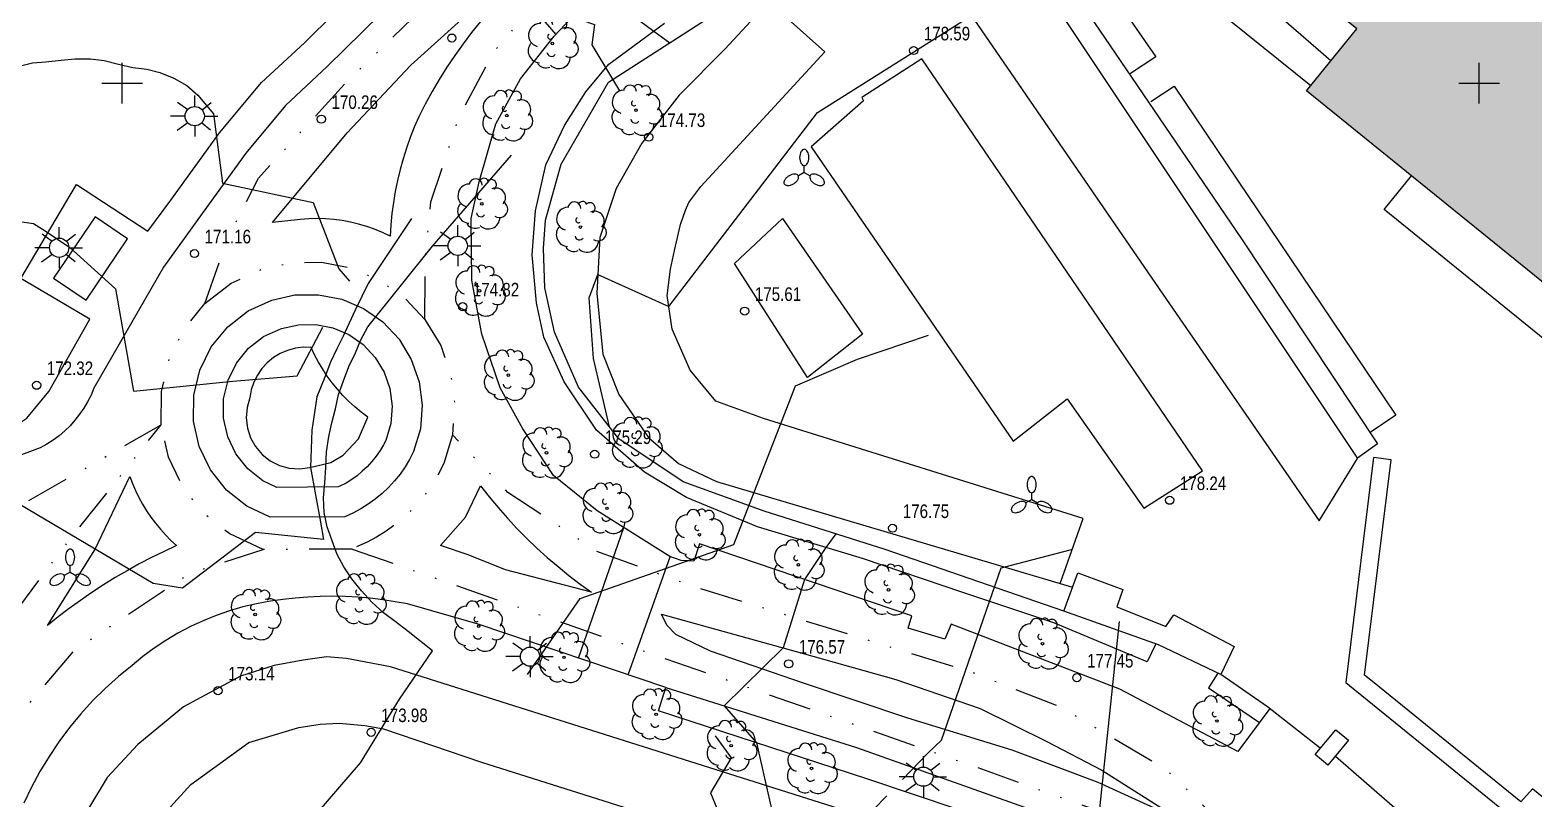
# Model space of a CAD drawing. Header units: metres. Extents: x 523256 to 524015, y 4669220 to 4669814.
# Drawn here: x 523693.2 to 523804, y 4669347.3 to 4669403.9 of the extents above; entities that cross this region are included whole.
import ezdxf

# ---------------------------------------------------------------- set-up
doc = ezdxf.new("R2010")
doc.units = ezdxf.units.M
doc.header["$MEASUREMENT"] = 0
doc.linetypes.add('MORSE_D', pattern=[31.75, 12.7, -6.35, 0, -6.35, 0, -6.35])
for name, color, linetype in [('031006 Cota terreno', 9, 'Continuous'), ('032011 Curva cada 1 m', 40, 'Continuous'), ('032015 Curva cada 5 m', 34, 'Continuous'), ('033006 Texto cota terreno', 9, 'Continuous'), ('052004 Porche Tejavana', 7, 'Continuous'), ('052016 Cobertizo', 7, 'Continuous'), ('052027 Edificacion por pie_alero', 2, 'Continuous'), ('072004 Bordillo Acera', 1, 'Continuous'), ('072027 Pavimento', 9, 'Continuous'), ('082001 Valla Alambrada', 7, 'ALAMBRADA'), ('082002 Muro Tapia', 6, 'Continuous'), ('082003 Puerta', 7, 'Continuous'), ('101001 Arbol', 3, 'Continuous'), ('141002 Farola pie', 7, 'Continuous'), ('141005 Farola multiple', 7, 'Continuous'), ('192006 Paso cebra', 9, 'Continuous'), ('192008 Linea blanca', 9, 'Continuous'), ('192009 Grandes aparcamientos', 9, 'Continuous'), ('202001 Eje Calle', 254, 'MORSE_D'), ('990001 Sombreados', 7, 'Continuous'), ('992007 Cuadricula', 7, 'Continuous')]:
    doc.layers.add(name, color=color, linetype=linetype)
doc.styles.get("Standard").update_dxf_attribs({"font": 'arial.ttf'})
doc.linetypes.add('ALAMBRADA', pattern='A,3,[131,GEOGRAMA.SHX,S=0.5,R=0,X=0,Y=0],3', length=6)

# ---------------------------------------------------------------- blocks, each defined once
blk = doc.blocks.new('COTAP')
at = {"color": 0}
blk.add_circle((0, 0), 0.3, dxfattribs=at)
blk = doc.blocks.new('ARBOL')
at = {"color": 0}
blk.add_circle((0, 0), 0.0939, dxfattribs=at)
for centre, radius, start, end in [((-0.9, 0.61), 0.852, 92.28, 254.58), ((-0.45, 1.37), 0.48, 359.2878, 173.6078), ((0.16, 1.55), 0.336, 23.1565, 160.4665), ((0.7, 1.41), 0.384, 301.578, 139.328), ((1.05, 0.46), 0.708, 319.8556, 114.7656), ((-0.15, 0.51), 0.192, 119.14, 310.56), ((1.31, -0.4), 0.612, 235.5275, 62.0275), ((-0.89, -0.54), 0.888, 142.64, 266.54), ((-0.06, -0.61), 0.336, 189.64, 323.88), ((0.48, -1), 0.852, 224.67, 0.24), ((-0.48, -1.08), 0.72, 213.78, 295.32)]:
    blk.add_arc(centre, radius, start, end, dxfattribs=at)
blk = doc.blocks.new('FAROLAM')
at = {"color": 0}
for q in [(0, 0.5), (0.43, -0.25), (-0.43, -0.25)]:
    blk.add_line((0, 0), q, dxfattribs=at)
for points in [[(0, 0.5, 0.159986), (0.12, 0.54, 0.106322), (0.24, 0.68, 0.071006), (0.31, 0.86, 0.057309), (0.34, 1.1, 0.057309), (0.31, 1.34, 0.071006), (0.24, 1.52, 0.106322), (0.12, 1.66, 0.159986), (0, 1.7, 0.159986), (-0.12, 1.66, 0.106322), (-0.24, 1.52, 0.071006), (-0.31, 1.34, 0.057309), (-0.34, 1.1, 0.057309), (-0.31, 0.86, 0.071006), (-0.24, 0.68, 0.106322), (-0.12, 0.54, 0.159986)], [(-0.43, -0.25, 0.159986), (-0.52, -0.17, 0.106322), (-0.7, -0.13, 0.071006), (-0.9, -0.16, 0.057309), (-1.12, -0.26, 0.057309), (-1.31, -0.4, 0.071006), (-1.44, -0.55, 0.106322), (-1.5, -0.73, 0.159986), (-1.47, -0.85, 0.159986), (-1.38, -0.93, 0.106322), (-1.2, -0.97, 0.071006), (-1.01, -0.94, 0.057309), (-0.78, -0.84, 0.057309), (-0.59, -0.7, 0.071006), (-0.47, -0.54, 0.106322), (-0.41, -0.37, 0.159986)], [(0.43, -0.25, 0.159986), (0.41, -0.37, 0.106322), (0.47, -0.54, 0.071006), (0.59, -0.7, 0.057309), (0.78, -0.84, 0.057309), (1.01, -0.94, 0.071006), (1.2, -0.97, 0.106322), (1.38, -0.93, 0.159986), (1.47, -0.85, 0.159986), (1.5, -0.73, 0.106322), (1.44, -0.55, 0.071006), (1.31, -0.4, 0.057309), (1.12, -0.26, 0.057309), (0.9, -0.16, 0.071006), (0.7, -0.13, 0.106322), (0.52, -0.17, 0.159986)]]:
    blk.add_lwpolyline(points, format="xyb", close=True, dxfattribs=at)
blk = doc.blocks.new('FAROLA')
at = {"color": 0}
for p, q in [((0, 0.71), (0, 1.51)), ((-0.71, 0), (-1.79, 0)), ((-1.26, 1.02), (-0.51, 0.49)), ((1.21, 0.98), (0.55, 0.45)), ((0.71, 0), (1.71, 0)), ((-1.3, -1.04), (-0.51, -0.48)), ((0, -0.71), (0, -1.51)), ((1.17, -1.04), (0.51, -0.49))]:
    blk.add_line(p, q, dxfattribs=at)
blk.add_circle((0, 0), 0.71, dxfattribs=at)

msp = doc.modelspace()

# ---------------------------------------------------------------- hatches: boundary and pattern name
at = {"layer": '990001 Sombreados', "true_color": 0xafafaf}
msp.add_hatch(color=253, dxfattribs=at).paths.add_polyline_path([(523838.31849, 4669462.46038), (523936.24849, 4669383.15038), (523885.20849, 4669320.13038), (523787.27849, 4669399.44038), (523790.97849, 4669404.01038), (523783.39849, 4669410.15038), (523827.54849, 4669464.65038), (523835.11849, 4669458.51038)], flags=0)

# ---------------------------------------------------------------- linework, layer by layer
at = {"layer": '032011 Curva cada 1 m'}
for points, elevation in [([(523721.59, 4669418.4), (523722.04, 4669418.4), (523723.1, 4669418.25), (523726.53, 4669415.95), (523725.38, 4669411.95), (523729.99, 4669405.97), (523734.81, 4669404.31), (523734.61, 4669402.82), (523735.99, 4669400.54), (523736.65, 4669399.43)], 169), ([(523689.81, 4669400.14), (523690.26, 4669400.4), (523691.38, 4669400.84), (523692.31, 4669401.22), (523693.39, 4669401.5), (523694.39, 4669401.57), (523695.52, 4669401.69), (523696.52, 4669401.79), (523697.67, 4669401.78), (523698.67, 4669401.66), (523699.73, 4669401.39), (523700.79, 4669401.16), (523701.81, 4669401.03), (523702.78, 4669400.78), (523703.8, 4669400.37), (523704.76, 4669399.82), (523705.59, 4669399.12), (523706.73, 4669397.74), (523707.4, 4669392.63), (523714.08, 4669391.2), (523715.98, 4669386.33), (523716.75, 4669385.41)], 171), ([(523714.38, 4669346.23), (523717.57, 4669349.93), (523720.43, 4669354.63), (523722.87, 4669358.2), (523721.08, 4669359.61), (523720.13, 4669360.36), (523719.27, 4669361), (523718.4, 4669361.77), (523717.64, 4669362.62), (523716.92, 4669363.48), (523716.34, 4669364.38), (523715.85, 4669365.29), (523715.48, 4669366.29), (523715.11, 4669367.31), (523714.89, 4669368.37), (523714.85, 4669369.47), (523714.94, 4669370.57), (523715, 4669371.69), (523715.06, 4669372.85), (523715.24, 4669373.97), (523715.46, 4669374.97), (523715.73, 4669376.02), (523715.95, 4669377.06), (523716.32, 4669378.08), (523716.71, 4669379.13), (523717.19, 4669380.13), (523717.59, 4669381.09), (523718.1, 4669382.05), (523722.88, 4669387.99), (523728.68, 4669394.7)], 174), ([(523721.32, 4669390.02), (523718.12, 4669385.25), (523717.66, 4669384.28), (523717.15, 4669383.24), (523716.72, 4669382.32), (523716.3, 4669381.36), (523715.82, 4669380.44), (523715.36, 4669379.45), (523714.95, 4669378.35), (523714.34, 4669376.89), (523713.97, 4669374.45), (523713.87, 4669371.69), (523714.61, 4669367.67), (523714.84, 4669366.38), (523709.84, 4669366.91), (523704.45, 4669362.81), (523702.28, 4669363.14), (523692.42, 4669368.98)], 173), ([(523692.45, 4669389.8), (523693.46, 4669389.66), (523694.33, 4669389.13), (523696.15, 4669387.9), (523699.52, 4669384.86), (523700.84, 4669377.32), (523708.17, 4669378.04), (523712.89, 4669378.44), (523714.8, 4669382.04)], 172), ([(523729.86, 4669356.44), (523733.76, 4669362.04), (523745.07, 4669366.03), (523749.62, 4669377.7), (523754.19, 4669379.66), (523759.43, 4669381.43)], 176), ([(523757.51, 4669348.72), (523759.38, 4669350.66), (523760.38, 4669351.61), (523764.77, 4669364.3), (523769.95, 4669365.66)], 177), ([(523745.50588, 4669285), (523747.04, 4669286.6), (523747.83, 4669288.03), (523752.74, 4669299.37), (523756.57, 4669303.17), (523757.41, 4669306.06), (523756.41, 4669313.89), (523759.78, 4669317.9), (523759.31, 4669327.07), (523759.7, 4669329.3), (523769.16, 4669340.26), (523771.91, 4669345.39), (523773.49, 4669360.35)], 178), ([(523743.7, 4669351.92), (523744.88, 4669350.32), (523743.36, 4669347.73), (523745.75, 4669341.89), (523745.16, 4669336.02), (523738.92, 4669336.23), (523739.02, 4669328.5), (523733.25, 4669321.18), (523733.78, 4669315.71), (523731.1, 4669308.84), (523730.73, 4669306.46), (523723.29, 4669298.76), (523719.09, 4669294.9), (523718.22, 4669294.88), (523717.52, 4669292.44), (523718.81, 4669285.62), (523718.91442, 4669285)], 176), ([(523756.35, 4669347.51), (523755.35, 4669346.47), (523752.79, 4669344.59), (523754.55, 4669337.44), (523753.66, 4669332.76), (523748.33, 4669332.69), (523749.51, 4669324.4), (523743.29, 4669319.01), (523744.72, 4669309.03), (523743.98, 4669306.69), (523739.45, 4669298.41), (523736.21, 4669293.85), (523735.67, 4669292.63), (523735.26, 4669289.83), (523736.62, 4669288.76), (523735.56, 4669286.33), (523735.21205, 4669285)], 177)]:
    msp.add_lwpolyline(points, dxfattribs=dict(at, elevation=elevation))
at = {"layer": '032015 Curva cada 5 m'}
for points, elevation in [([(523729.90849, 4669425.32038), (523730.01849, 4669425.29038), (523730.55849, 4669424.62038), (523733.08849, 4669421.66038), (523732.38849, 4669415.64038), (523735.59849, 4669412.58038), (523736.95849, 4669408.46038), (523735.23849, 4669406.76038), (523739.18849, 4669403.84038), (523740.35849, 4669402.98038)], 170), ([(523735.91849, 4669374.69038), (523734.72849, 4669379.72038), (523734.40849, 4669384.20038), (523735.04849, 4669385.90038), (523740.28849, 4669383.54038), (523751.22849, 4669397.85038), (523762.57849, 4669404.98038), (523767.54849, 4669407.56038)], 175), ([(523752.59849, 4669366.80038), (523751.85849, 4669365.80038), (523750.27849, 4669363.45038), (523748.71849, 4669358.40038), (523744.35849, 4669354.14038), (523746.73849, 4669351.41038), (523748.65849, 4669342.97038), (523739.95849, 4669337.29038), (523732.01849, 4669331.36038), (523728.28849, 4669329.59038), (523720.34849, 4669323.73038), (523713.49849, 4669324.67038), (523712.56849, 4669318.19038), (523713.90849, 4669312.97038), (523713.97849, 4669308.41038)], 175)]:
    msp.add_lwpolyline(points, dxfattribs=dict(at, elevation=elevation))
at = {"layer": '052004 Porche Tejavana', "flags": 128}
for points in [[(523825.05849, 4669368.85038), (523823.03849, 4669366.35038), (523792.98849, 4669390.69038), (523795.00849, 4669393.18038)], [(523780.94849, 4669356.45038), (523776.36849, 4669358.63038), (523769.38849, 4669361.11038), (523770.41849, 4669363.93038), (523773.72849, 4669362.70038), (523773.29849, 4669361.42038), (523776.90849, 4669359.99038), (523777.49849, 4669360.85038), (523781.92849, 4669358.50038), (523780.94849, 4669356.45038)], [(523787.89849, 4669350.55038), (523789.42849, 4669352.38038), (523790.36849, 4669351.60038), (523788.84849, 4669349.76038), (523787.89849, 4669350.55038)]]:
    msp.add_lwpolyline(points, dxfattribs=at)
at = {"layer": '052016 Cobertizo', "flags": 128}
msp.add_lwpolyline([(523698.00849, 4669390.15038), (523694.94849, 4669385.63038), (523697.34849, 4669384.01038), (523700.40849, 4669388.53038), (523698.00849, 4669390.15038)], dxfattribs=at)
at = {"layer": '052027 Edificacion por pie_alero', "flags": 128}
msp.add_lwpolyline([(523838.31849, 4669462.46038), (523936.24849, 4669383.15038), (523885.20849, 4669320.13038), (523787.27849, 4669399.44038), (523790.97849, 4669404.01038), (523783.39849, 4669410.15038), (523827.54849, 4669464.65038), (523835.11849, 4669458.51038), (523838.31849, 4669462.46038)], dxfattribs=at)
at = {"layer": '072004 Bordillo Acera', "flags": 128}
for points in [[(523721.68849, 4669407.71038), (523715.11849, 4669401.22038), (523712.04849, 4669398.36038), (523709.10849, 4669394.84038), (523705.57849, 4669389.95038), (523703.04849, 4669386.45038), (523697.91849, 4669377.53038), (523697.70849, 4669377.02038), (523697.45849, 4669376.53038), (523697.17849, 4669376.06038), (523696.86849, 4669375.61038), (523696.52849, 4669375.18038), (523696.16849, 4669374.77038), (523695.76849, 4669374.39038), (523695.35849, 4669374.03038), (523694.90849, 4669373.70038), (523694.44849, 4669373.41038), (523693.96849, 4669373.14038), (523685.33849, 4669369.92038)], [(523784.57849, 4669353.94038), (523782.20849, 4669350.77038), (523773.51849, 4669355.36038), (523761.08849, 4669360.16038), (523760.61849, 4669359.04038), (523757.92849, 4669359.87038), (523758.19849, 4669360.77038), (523742.54849, 4669366.07038), (523742.13849, 4669364.79038), (523741.18849, 4669364.85038), (523740.34849, 4669365.13038), (523735.00849, 4669368.50038), (523731.78849, 4669371.11038), (523729.52849, 4669374.53038), (523727.84849, 4669377.56038), (523726.50849, 4669381.52038), (523725.77849, 4669385.48038), (523725.71849, 4669390.04038), (523726.30849, 4669392.72038), (523727.53849, 4669397.01038), (523729.34849, 4669400.31038), (523731.83849, 4669403.46038), (523734.24849, 4669406.02038)], [(523776.15849, 4669358.70038), (523775.51849, 4669357.38038), (523768.64849, 4669360.24038), (523761.95849, 4669362.48038), (523754.55849, 4669364.99038), (523746.81849, 4669367.32038), (523741.58849, 4669369.49038), (523738.48849, 4669371.36038), (523734.94849, 4669374.45038), (523732.56849, 4669377.99038), (523731.06849, 4669381.28038), (523730.52849, 4669383.83038), (523730.21849, 4669387.35038), (523730.44849, 4669390.60038), (523731.21849, 4669393.98038), (523732.58849, 4669396.87038), (523734.17849, 4669399.35038), (523735.86849, 4669401.40038), (523739.96849, 4669404.41038)], [(523711.39849, 4669370.23038), (523710.35849, 4669370.72038), (523709.25849, 4669371.59038), (523708.37849, 4669372.69038), (523707.77849, 4669373.96038), (523707.46849, 4669375.33038), (523707.47849, 4669376.74038), (523707.80849, 4669378.12038), (523708.42849, 4669379.38038), (523709.31849, 4669380.47038), (523710.42849, 4669381.33038), (523711.73849, 4669381.92038), (523712.98849, 4669382.21038), (523714.26849, 4669382.22038), (523715.53849, 4669381.98038), (523716.70849, 4669381.48038), (523717.76849, 4669380.74038), (523718.64849, 4669379.80038), (523719.31849, 4669378.71038), (523719.73849, 4669377.50038), (523719.90849, 4669376.22038), (523719.80849, 4669374.94038), (523719.42849, 4669373.68038), (523719.26849, 4669373.36038), (523719.00849, 4669372.94038), (523718.71849, 4669372.52038), (523718.40849, 4669372.14038), (523718.05849, 4669371.75038), (523717.69849, 4669371.41038), (523717.31849, 4669371.09038), (523716.91849, 4669370.81038), (523716.49849, 4669370.55038), (523716.03849, 4669370.31038), (523715.92849, 4669370.26038), (523711.39849, 4669370.23038)], [(523761.59849, 4669346.50038), (523754.86849, 4669348.77038), (523739.51849, 4669353.76038), (523740.06849, 4669355.48038), (523726.22849, 4669360.15038), (523721.02849, 4669361.64038), (523720.11849, 4669361.81038), (523719.20849, 4669361.95038), (523718.28849, 4669362.06038), (523717.36849, 4669362.14038), (523716.44849, 4669362.19038), (523715.51849, 4669362.21038), (523714.59849, 4669362.19038), (523713.67849, 4669362.15038), (523712.75849, 4669362.08038), (523711.83849, 4669361.97038), (523710.92849, 4669361.84038), (523709.90849, 4669361.66038), (523708.89849, 4669361.42038), (523707.90849, 4669361.13038), (523706.92849, 4669360.80038), (523705.96849, 4669360.41038), (523705.02849, 4669359.97038), (523704.11849, 4669359.49038), (523703.22849, 4669358.96038), (523702.36849, 4669358.39038), (523701.53849, 4669357.77038), (523700.73849, 4669357.11038), (523699.72849, 4669356.29038), (523698.75849, 4669355.42038), (523697.82849, 4669354.50038), (523696.94849, 4669353.54038), (523696.11849, 4669352.54038), (523695.33849, 4669351.49038), (523694.61849, 4669350.41038), (523693.93849, 4669349.29038), (523693.32849, 4669348.15038), (523692.76849, 4669346.97038)], [(523780.74849, 4669356.55038), (523780.03849, 4669355.47038), (523783.79849, 4669352.90038)]]:
    msp.add_lwpolyline(points, dxfattribs=at)
at = {"layer": '072027 Pavimento', "flags": 128}
for points in [[(523789.06849, 4669401.65038), (523779.51849, 4669409.94038), (523791.34849, 4669424.55038), (523813.90849, 4669450.72038), (523825.92849, 4669465.36038), (523826.66849, 4669465.82038), (523827.21849, 4669465.95038), (523827.72849, 4669465.78038), (523835.72849, 4669459.26038)], [(523766.53849, 4669409.08038), (523767.90849, 4669409.95038), (523773.17849, 4669402.21038), (523782.47849, 4669388.54038), (523792.50849, 4669373.43038), (523791.01849, 4669372.37038)], [(523748.31849, 4669407.94038), (523747.25849, 4669405.57038), (523744.43849, 4669402.52038), (523741.04849, 4669399.12038), (523738.29849, 4669395.58038), (523736.40849, 4669392.23038), (523735.20849, 4669388.62038), (523734.96849, 4669384.54038), (523735.42849, 4669380.05038), (523736.60849, 4669377.08038), (523738.77849, 4669373.91038), (523740.98849, 4669371.98038), (523743.78849, 4669370.66038), (523770.03849, 4669362.88038)]]:
    msp.add_lwpolyline(points, dxfattribs=at)
at = {"layer": '082001 Valla Alambrada', "flags": 128}
for points in [[(523650.68849, 4669417.89038), (523653.51849, 4669404.67038), (523656.77849, 4669391.36038), (523658.86849, 4669384.55038), (523659.17849, 4669383.69038), (523659.53849, 4669382.82038), (523659.91849, 4669382.00038), (523660.35849, 4669381.18038), (523660.82849, 4669380.38038), (523661.32849, 4669379.60038), (523661.86849, 4669378.85038), (523662.43849, 4669378.13038), (523663.05849, 4669377.44038), (523663.69849, 4669376.76038), (523664.36849, 4669376.12038), (523665.12849, 4669375.44038), (523665.89849, 4669374.81038), (523666.68849, 4669374.23038), (523667.51849, 4669373.68038), (523668.37849, 4669373.17038), (523669.25849, 4669372.69038), (523670.15849, 4669372.28038), (523671.07849, 4669371.90038), (523672.01849, 4669371.56038), (523672.95849, 4669371.27038), (523673.93849, 4669371.03038), (523674.66849, 4669370.87038), (523675.40849, 4669370.76038), (523676.15849, 4669370.66038), (523676.93849, 4669370.60038), (523677.28849, 4669370.58038), (523679.26849, 4669370.55038), (523683.84849, 4669371.60038), (523689.28849, 4669373.50038), (523692.16849, 4669374.78038), (523692.97849, 4669375.32038), (523694.59849, 4669377.30038), (523697.62849, 4669382.62038), (523692.52849, 4669385.60038), (523696.64849, 4669392.54038), (523701.88849, 4669389.09038), (523703.59849, 4669391.38038), (523707.17849, 4669396.34038), (523710.26849, 4669400.04038), (523713.42849, 4669402.98038), (523720.06849, 4669409.55038), (523728.79849, 4669416.38038), (523730.28849, 4669422.87038), (523742.60849, 4669429.93038), (523752.47849, 4669435.65038), (523759.80849, 4669440.93038), (523767.73849, 4669447.22038), (523776.40849, 4669455.14038), (523784.29849, 4669463.55038), (523790.93849, 4669471.49038), (523797.34849, 4669480.77038), (523803.67849, 4669481.99038), (523810.25849, 4669493.44038), (523814.81849, 4669502.51038), (523817.95849, 4669510.01038), (523820.84849, 4669517.37038), (523823.70849, 4669526.14038), (523820.60849, 4669531.38038), (523826.30849, 4669559.21038), (523832.33849, 4669587.50038), (523837.76849, 4669613.24038), (523841.68849, 4669632.04038), (523847.39849, 4669659.46038), (523853.50849, 4669688.67038), (523858.24849, 4669710.38038), (523864.01849, 4669738.83038), (523867.98849, 4669757.62038), (523872.98849, 4669781.42038), (523876.22823, 4669797.00038)], [(523769.38849, 4669361.11038), (523756.21849, 4669365.66038), (523747.29849, 4669368.47038), (523741.33849, 4669370.63038), (523736.59849, 4669373.81038), (523733.63849, 4669377.60038), (523731.86849, 4669381.67038), (523731.13849, 4669384.93038), (523731.04849, 4669387.82038), (523731.20849, 4669389.91038), (523732.34849, 4669394.04038)], [(523816.01849, 4669303.18038), (523815.81849, 4669303.36038), (523806.04849, 4669311.70038), (523795.78849, 4669320.46038), (523786.74849, 4669328.01038), (523779.82849, 4669333.58038), (523773.56849, 4669337.94038), (523768.14849, 4669340.92038), (523761.68849, 4669343.63038), (523752.38849, 4669346.70038), (523719.77849, 4669357.00038), (523716.52849, 4669357.63038), (523715.05849, 4669357.74038), (523713.34849, 4669357.50038), (523711.19849, 4669357.10038), (523708.71849, 4669356.33038), (523704.52849, 4669354.06038), (523701.15849, 4669351.29038), (523698.89849, 4669348.85038), (523696.07849, 4669344.17038), (523695.04849, 4669341.41038), (523694.18849, 4669338.03038), (523693.96849, 4669336.88038), (523693.92849, 4669335.09038), (523694.17849, 4669332.16038), (523695.02849, 4669327.75038), (523697.42849, 4669319.88038), (523697.61849, 4669319.34038), (523697.82849, 4669318.79038), (523698.03849, 4669318.26038), (523698.25849, 4669317.72038), (523698.48849, 4669317.19038), (523698.72849, 4669316.66038), (523698.97849, 4669316.14038), (523699.23849, 4669315.62038), (523699.49849, 4669315.10038), (523699.77849, 4669314.59038), (523700.05849, 4669314.09038), (523700.47849, 4669313.53038), (523700.92849, 4669313.00038), (523701.40849, 4669312.49038), (523701.90849, 4669312.02038), (523702.44849, 4669311.57038), (523703.00849, 4669311.16038), (523703.58849, 4669310.77038), (523704.18849, 4669310.43038), (523704.80849, 4669310.11038), (523705.44849, 4669309.84038), (523706.10849, 4669309.60038), (523706.53849, 4669309.47038), (523706.96849, 4669309.34038), (523707.40849, 4669309.23038), (523707.83849, 4669309.12038), (523708.27849, 4669309.02038), (523708.71849, 4669308.93038), (523709.15849, 4669308.85038), (523709.60849, 4669308.78038), (523710.04849, 4669308.71038), (523710.49849, 4669308.65038), (523710.93849, 4669308.60038), (523723.46849, 4669307.80038), (523730.11849, 4669307.44038), (523731.77849, 4669307.37038), (523733.42849, 4669307.24038), (523735.07849, 4669307.07038), (523736.72849, 4669306.84038), (523738.36849, 4669306.57038), (523739.99849, 4669306.25038), (523741.61849, 4669305.88038), (523743.22849, 4669305.46038), (523744.81849, 4669304.99038), (523746.39849, 4669304.48038), (523747.95849, 4669303.91038), (523748.55849, 4669303.69038), (523748.86849, 4669303.58038), (523749.14849, 4669303.47038), (523749.73849, 4669303.23038), (523750.32849, 4669302.97038), (523750.89849, 4669302.70038), (523751.46849, 4669302.42038), (523752.03849, 4669302.12038), (523752.58849, 4669301.81038), (523753.13849, 4669301.49038), (523753.67849, 4669301.15038), (523754.20849, 4669300.80038), (523755.30849, 4669300.04038), (523756.37849, 4669299.26038), (523757.41849, 4669298.43038), (523758.43849, 4669297.58038), (523759.08366, 4669297.00038)]]:
    msp.add_lwpolyline(points, dxfattribs=at)
at = {"layer": '082002 Muro Tapia', "flags": 128}
for points in [[(523732.34849, 4669394.04038), (523735.83849, 4669400.07038), (523745.04849, 4669406.00038), (523763.62849, 4669417.03038)], [(523765.81849, 4669410.16038), (523791.03849, 4669372.35038)], [(523718.09849, 4669375.39038), (523717.61849, 4669375.76038), (523717.14849, 4669376.15038), (523716.69849, 4669376.56038), (523716.26849, 4669377.00038), (523715.86849, 4669377.45038), (523715.47849, 4669377.93038), (523715.11849, 4669378.42038), (523714.78849, 4669378.93038), (523714.47849, 4669379.45038), (523714.18849, 4669379.99038), (523713.93849, 4669380.54038), (523713.34849, 4669380.55038), (523712.76849, 4669380.48038), (523712.19849, 4669380.32038), (523711.65849, 4669380.09038), (523711.15849, 4669379.79038), (523710.69849, 4669379.41038), (523710.29849, 4669378.98038), (523709.96849, 4669378.49038), (523709.70849, 4669377.97038), (523709.51849, 4669377.41038), (523709.41849, 4669376.83038), (523709.20849, 4669376.11038), (523709.13849, 4669375.35038), (523709.22849, 4669374.60038), (523709.45849, 4669373.88038), (523709.82849, 4669373.23038), (523710.31849, 4669372.65038), (523710.91849, 4669372.19038), (523711.58849, 4669371.85038), (523712.31849, 4669371.65038), (523713.07849, 4669371.60038), (523713.82849, 4669371.70038), (523715.38849, 4669372.07038), (523716.27849, 4669372.59038), (523717.42849, 4669373.81038), (523718.09849, 4669375.39038)], [(523784.40849, 4669354.07038), (523780.94849, 4669356.45038)]]:
    msp.add_lwpolyline(points, dxfattribs=at)
at = {"layer": '082003 Puerta', "flags": 128}
for points in [[(523788.28849, 4669351.02038), (523784.40849, 4669354.07038)], [(523789.40849, 4669350.44038), (523799.83849, 4669341.35038)]]:
    msp.add_lwpolyline(points, dxfattribs=at)
at = {"layer": '192006 Paso cebra', "flags": 128}
for points in [[(523725.68849, 4669410.84038), (523731.94849, 4669403.58038)], [(523733.63849, 4669357.65038), (523736.95849, 4669367.27038)], [(523737.29849, 4669356.41038), (523740.38849, 4669365.12038)]]:
    msp.add_lwpolyline(points, dxfattribs=at)
at = {"layer": '192008 Linea blanca', "flags": 128}
for points in [[(523711.07849, 4669389.73038), (523716.57849, 4669396.33038), (523721.26849, 4669401.32038), (523725.24849, 4669404.90038)], [(523726.40849, 4669404.55038), (523725.74849, 4669403.73038), (523725.11849, 4669402.90038), (523724.50849, 4669402.04038), (523723.92849, 4669401.17038), (523723.36849, 4669400.28038), (523722.83849, 4669399.38038), (523722.33849, 4669398.46038), (523721.85849, 4669397.53038), (523721.52849, 4669396.77038), (523721.22849, 4669396.00038), (523720.95849, 4669395.22038), (523720.70849, 4669394.43038), (523720.48849, 4669393.63038), (523720.29849, 4669392.83038), (523720.12849, 4669392.02038), (523719.98849, 4669391.21038), (523719.87849, 4669390.39038), (523719.79849, 4669389.56038), (523719.74849, 4669388.74038), (523719.18849, 4669389.01038), (523718.60849, 4669389.24038), (523718.02849, 4669389.45038), (523717.42849, 4669389.62038), (523716.82849, 4669389.77038), (523716.21849, 4669389.88038), (523715.59849, 4669389.96038), (523714.98849, 4669390.01038), (523714.36849, 4669390.03038), (523713.74849, 4669390.01038), (523713.12849, 4669389.96038), (523711.07849, 4669389.73038)], [(523710.91849, 4669368.03038), (523709.19849, 4669368.84038), (523707.69849, 4669370.03038), (523706.50849, 4669371.52038), (523705.68849, 4669373.24038), (523705.26849, 4669375.10038), (523705.28849, 4669377.01038), (523705.72849, 4669378.87038), (523706.56849, 4669380.57038), (523707.77849, 4669382.05038), (523709.28849, 4669383.22038), (523711.02849, 4669384.01038), (523712.72849, 4669384.40038), (523714.46849, 4669384.42038), (523716.17849, 4669384.09038), (523717.77849, 4669383.41038), (523719.20849, 4669382.41038), (523720.40849, 4669381.14038), (523721.30849, 4669379.65038), (523721.88849, 4669378.01038), (523722.10849, 4669376.28038), (523721.97849, 4669374.54038), (523721.47849, 4669372.87038), (523721.18849, 4669372.29038), (523720.84849, 4669371.74038), (523720.47849, 4669371.20038), (523720.06849, 4669370.70038), (523719.62849, 4669370.22038), (523719.15849, 4669369.77038), (523718.65849, 4669369.36038), (523718.13849, 4669368.98038), (523717.57849, 4669368.64038), (523717.00849, 4669368.34038), (523716.41849, 4669368.07038), (523710.91849, 4669368.03038)], [(523700.55849, 4669371.04038), (523700.75849, 4669370.52038), (523700.98849, 4669370.00038), (523701.23849, 4669369.49038), (523701.50849, 4669368.99038), (523701.80849, 4669368.51038), (523702.11849, 4669368.04038), (523702.45849, 4669367.59038), (523702.81849, 4669367.15038), (523703.19849, 4669366.73038), (523703.59849, 4669366.32038), (523704.00849, 4669365.94038), (523703.08849, 4669365.51038), (523702.16849, 4669365.06038), (523701.26849, 4669364.59038), (523700.37849, 4669364.09038), (523699.49849, 4669363.58038), (523698.62849, 4669363.04038), (523697.76849, 4669362.48038), (523696.92849, 4669361.90038), (523696.10849, 4669361.31038), (523695.28849, 4669360.69038), (523694.49849, 4669360.05038), (523697.99849, 4669365.63038), (523700.55849, 4669371.04038)], [(523723.45849, 4669365.94038), (523725.29849, 4669368.04038), (523726.40849, 4669370.35038), (523727.03849, 4669369.54038), (523727.69849, 4669368.74038), (523728.38849, 4669367.96038), (523729.08849, 4669367.21038), (523729.81849, 4669366.47038), (523730.56849, 4669365.75038), (523731.32849, 4669365.06038), (523732.11849, 4669364.39038), (523732.92849, 4669363.74038), (523733.74849, 4669363.11038), (523734.59849, 4669362.51038), (523728.24849, 4669364.16038), (523725.50849, 4669365.26038), (523723.45849, 4669365.94038)], [(523739.74849, 4669360.89038), (523750.11849, 4669358.01038), (523757.01849, 4669356.08038), (523763.21849, 4669353.93038), (523768.14849, 4669351.52038), (523772.19849, 4669349.39038), (523778.00849, 4669345.72038), (523771.92849, 4669348.50038), (523765.57849, 4669350.87038), (523757.88849, 4669353.22038), (523750.21849, 4669355.80038), (523743.35849, 4669358.17038), (523740.79849, 4669359.38038), (523740.13849, 4669360.07038), (523739.74849, 4669360.89038)]]:
    msp.add_lwpolyline(points, dxfattribs=at)
at = {"layer": '192009 Grandes aparcamientos', "flags": 128}
for points in [[(523768.52849, 4669409.04038), (523770.37849, 4669410.30038), (523776.15849, 4669401.94038), (523774.22849, 4669400.67038)], [(523764.29849, 4669409.10038), (523761.12849, 4669407.09038), (523776.68849, 4669384.47038), (523788.20849, 4669367.76038), (523791.03849, 4669372.35038)], [(523781.10849, 4669408.56038), (523779.30849, 4669406.50038), (523787.59592, 4669399.83245)], [(523769.11849, 4669363.15038), (523770.81849, 4669367.93038), (523747.24849, 4669375.31038), (523743.74849, 4669376.57038), (523741.84849, 4669378.85038), (523740.51849, 4669381.87038), (523740.16849, 4669384.37038), (523740.41849, 4669386.31038), (523740.69849, 4669387.67038), (523741.13849, 4669389.60038), (523741.51849, 4669390.65038), (523741.75849, 4669391.20038), (523742.63849, 4669392.40038), (523751.76849, 4669402.31038), (523747.49849, 4669406.11038)], [(523779.61849, 4669371.45038), (523758.93849, 4669401.78038), (523754.49849, 4669398.94038), (523754.63849, 4669398.69038), (523750.76849, 4669395.32038), (523765.64849, 4669373.62038), (523769.63849, 4669376.76038), (523775.28849, 4669368.69038), (523779.61849, 4669371.45038)], [(523775.78849, 4669398.66038), (523777.50849, 4669399.78038), (523793.85849, 4669375.55038), (523791.95849, 4669374.26038)], [(523748.64849, 4669390.02038), (523754.55849, 4669381.51038), (523750.50849, 4669378.31038), (523745.12849, 4669386.72038), (523748.64849, 4669390.02038)], [(523846.26849, 4669347.55038), (523847.05849, 4669348.58038), (523831.16849, 4669360.76038), (523814.40849, 4669339.37038), (523803.91849, 4669348.03038), (523803.05849, 4669347.06038), (523792.13849, 4669355.92038), (523791.54849, 4669356.40038), (523793.50849, 4669372.26038), (523792.21849, 4669372.42038), (523790.17849, 4669355.85038), (523790.44849, 4669355.63038), (523803.20849, 4669345.27038), (523804.05849, 4669346.23038), (523814.60849, 4669337.52038), (523831.39849, 4669358.95038), (523846.26849, 4669347.55038)], [(523740.06849, 4669355.48038), (523754.10849, 4669351.08038), (523761.65849, 4669348.39038), (523767.59849, 4669346.28038), (523771.72849, 4669344.54038), (523774.77849, 4669342.87038), (523778.60849, 4669340.44038), (523783.61849, 4669337.09038), (523788.92849, 4669333.09038), (523797.07849, 4669326.32038), (523817.35849, 4669309.04038)], [(523702.07849, 4669345.05038), (523705.06849, 4669348.35038), (523709.34849, 4669351.43038), (523713.02849, 4669352.55038), (523714.59849, 4669352.78038), (523715.99849, 4669352.86038), (523717.87849, 4669352.69038), (523719.26849, 4669352.45038), (523726.48849, 4669349.99038), (523749.70849, 4669342.64038)]]:
    msp.add_lwpolyline(points, dxfattribs=at)
at = {"layer": '202001 Eje Calle', "ltscale": 0.25, "flags": 128}
for points in [[(523641.61279, 4669506.32307), (523641.74343, 4669472.50097), (523642.26953, 4669452.57204), (523644.2295, 4669434.02866), (523647.88817, 4669410.39238), (523651.82167, 4669392.44016), (523654.56565, 4669382.38494), (523657.17899, 4669377.29203), (523661.7523, 4669372.19914), (523667.10962, 4669368.4121), (523671.94426, 4669367.3674), (523682.52822, 4669366.58387), (523690.76016, 4669367.88975), (523702.87992, 4669374.84671)], [(523722.31835, 4669382.59293), (523722.33436, 4669387.01334), (523722.75193, 4669391.27004), (523724.83981, 4669397.52991), (523727.42878, 4669402.37088), (523732.21335, 4669407.81068), (523738.62729, 4669412.08408), (523752.6579, 4669418.36066), (523761.82076, 4669423.38441), (523769.27027, 4669428.40352), (523780.73752, 4669437.60525), (523795.41608, 4669452.53925), (523808.30629, 4669468.51681)], [(523706.10298, 4669383.7703), (523707.78861, 4669388.56536), (523710.05366, 4669393.00887), (523716.59709, 4669400.13523), (523722.13384, 4669405.50097), (523731.86511, 4669413.21421)], [(523706.10298, 4669383.7703), (523708.04794, 4669385.27732), (523710.2609, 4669386.28205), (523712.44481, 4669386.78307), (523714.683, 4669386.80879), (523716.8789, 4669386.38502), (523718.94128, 4669385.50851), (523720.77533, 4669384.22596), (523722.31835, 4669382.59293)], [(523702.87992, 4669374.84671), (523702.90562, 4669377.30105), (523703.46929, 4669379.68384), (523704.54974, 4669381.87046), (523706.10298, 4669383.7703)], [(523722.31835, 4669382.59293), (523723.47656, 4669380.67545), (523724.22297, 4669378.5649), (523724.50558, 4669376.34262), (523724.33834, 4669374.10428)], [(523672.22849, 4669347.38038), (523676.88853, 4669348.7362), (523680.81376, 4669350.98977), (523684.65548, 4669353.49372), (523688.07962, 4669355.99764), (523691.42022, 4669360.08744), (523695.59599, 4669365.67959), (523702.87992, 4669374.84671)], [(523710.39308, 4669365.64071), (523707.93212, 4669366.79965), (523706.00341, 4669368.32977), (523704.47302, 4669370.24596), (523703.42008, 4669372.45457), (523702.87992, 4669374.84671)], [(523724.33834, 4669374.10428), (523723.70479, 4669371.98819), (523723.27434, 4669371.1273), (523722.84832, 4669370.43815), (523722.38851, 4669369.76708), (523721.87163, 4669369.13674), (523721.33462, 4669368.55091), (523720.74219, 4669367.98369), (523720.11984, 4669367.47336), (523719.46382, 4669366.99396), (523718.75426, 4669366.56316), (523718.06127, 4669366.19843), (523716.94672, 4669365.68838)], [(523787.74849, 4669338.99038), (523776.89746, 4669349.46173), (523769.13051, 4669354.0523), (523762.5328, 4669356.6397), (523742.043, 4669362.93427), (523734.94421, 4669365.52169), (523728.43001, 4669369.86187), (523724.33834, 4669374.10428)], [(523685.90849, 4669333.03038), (523687.74553, 4669340.05584), (523690.084, 4669348.65275), (523693.25756, 4669354.41182), (523696.51464, 4669358.25121), (523705.03321, 4669363.92683), (523710.39308, 4669365.64071)], [(523716.94672, 4669365.68838), (523710.39308, 4669365.64071)], [(523716.94672, 4669365.68838), (523740.86133, 4669357.33309), (523762.69983, 4669349.71212), (523776.47989, 4669344.78769), (523787.74849, 4669338.99038)]]:
    msp.add_lwpolyline(points, dxfattribs=at)
at = {"layer": '992007 Cuadricula'}
for points in [[(523700, 4669398.5), (523700, 4669401.5)], [(523800, 4669398.5), (523800, 4669401.5)], [(523698.5, 4669400), (523701.5, 4669400)], [(523798.5, 4669400), (523801.5, 4669400)]]:
    msp.add_lwpolyline(points, dxfattribs=at)

# ---------------------------------------------------------------- block references
at = {"layer": '031006 Cota terreno'}
for p in [(523724.29, 4669403.32, 169.53), (523758.32, 4669402.4, 178.59), (523714.68, 4669397.35, 170.26), (523738.8, 4669396.02, 174.73), (523705.33, 4669387.45, 171.16), (523725.09, 4669383.54, 174.82), (523745.87, 4669383.21, 175.61), (523693.7, 4669377.75, 172.32), (523734.82, 4669372.67, 175.29), (523777.19, 4669369.28, 178.24), (523756.77, 4669367.22, 176.75), (523749.11, 4669357.23, 176.57), (523770.35, 4669356.21, 177.45), (523707.07, 4669355.26, 173.14), (523718.35, 4669352.19, 173.98)]:
    msp.add_blockref('COTAP', p, dxfattribs=at)
at = {"layer": '101001 Arbol'}
for p in [(523731.69849, 4669402.92038), (523728.34849, 4669397.61038), (523737.86849, 4669398.01038), (523726.49849, 4669391.11038), (523733.76849, 4669389.40038), (523726.33849, 4669384.70038), (523728.45849, 4669378.49038), (523737.89849, 4669373.52038), (523731.26849, 4669372.77038), (523735.72849, 4669368.68038), (523742.53849, 4669366.74038), (523749.82849, 4669364.52038), (523717.54849, 4669362.00038), (523756.47849, 4669362.68038), (523709.79849, 4669360.86038), (523726.26849, 4669360.01038), (523767.81849, 4669358.71038), (523732.55849, 4669357.71038), (523739.34849, 4669353.51038), (523780.66849, 4669353.02038), (523744.87849, 4669351.20038), (523750.79849, 4669349.53038)]:
    msp.add_blockref('ARBOL', p, dxfattribs=at)
at = {"layer": '141002 Farola pie'}
for p in [(523705.35, 4669397.57), (523695.36, 4669387.88), (523724.73, 4669388.02), (523730.06, 4669357.76), (523759.04, 4669348.92)]:
    msp.add_blockref('FAROLA', p, dxfattribs=at)
at = {"layer": '141005 Farola multiple'}
for p in [(523750.26, 4669393.43), (523767.02, 4669369.33), (523696.17, 4669363.98)]:
    msp.add_blockref('FAROLAM', p, dxfattribs=at)

# ---------------------------------------------------------------- texts
at = {"layer": '033006 Texto cota terreno', "width": 0.8}
for s, p in [('178.59', (523759.07, 4669403.15, 178.59)), ('170.26', (523715.43, 4669398.1, 170.26)), ('174.73', (523739.55, 4669396.77, 174.73)), ('171.16', (523706.08, 4669388.2, 171.16)), ('174.82', (523725.84, 4669384.29, 174.82)), ('175.61', (523746.62, 4669383.96, 175.61)), ('172.32', (523694.45, 4669378.5, 172.32)), ('175.29', (523735.57, 4669373.42, 175.29)), ('178.24', (523777.94, 4669370.03, 178.24)), ('176.75', (523757.52, 4669367.97, 176.75)), ('176.57', (523749.86, 4669357.98, 176.57)), ('177.45', (523771.1, 4669356.96, 177.45)), ('173.14', (523707.82, 4669356.01, 173.14)), ('173.98', (523719.1, 4669352.94, 173.98))]:
    msp.add_text(s, height=1, dxfattribs=at).set_placement(p)

doc.saveas('drawing.dxf')
